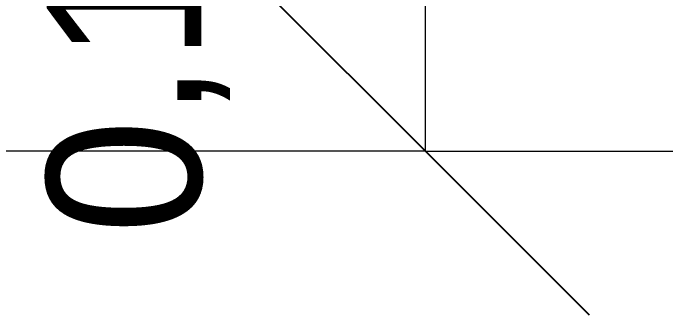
# Model space of a CAD drawing. Header units: metres. Extents: x 15 to 69.3, y -12.4 to 16.4.
# Drawn here: x 18.5135 to 18.6415, y 12.8489 to 12.9074 of the extents above; entities that cross this region are included whole.
import ezdxf

# ---------------------------------------------------------------- set-up
doc = ezdxf.new("R2010")
doc.units = ezdxf.units.M
doc.layers.add('A-ANNO-DIMS', color=7, linetype='Continuous', lineweight=5)
doc.layers.add('A-ANNO-DIMS-20', color=7, linetype='Continuous', lineweight=5)
doc.styles.add('Century Gothic_1', font='GOTHIC.TTF', dxfattribs={"height": 0.03})
doc.dimstyles.new('Setores_1_5', dxfattribs={"dimscale": 0.3048, "dimtxt": 0.031325, "dimasz": 0.208333, "dimexe": 0.15748, "dimexo": 0.098425, "dimgap": 0.114829, "dimtad": 1, "dimrnd": 0.01, "dimzin": 0, "dimdsep": 46, "dimtxsty": 'Century Gothic_1', "dimblk1": 'OBLIQUE', "dimblk2": 'OBLIQUE', "dimsah": 1, "dimcen": 0.09, "dimazin": 0, "dimtfac": 1, "dimtdec": 4, "dimtix": 1, "dimtmove": 0, "dimatfit": 3, "dimfxl": 1, "dimtvp": 1, "dimtolj": 1, "dimtzin": 0, "dimarcsym": 2})

# ---------------------------------------------------------------- blocks, each defined once
blk = doc.blocks.new('DIMBLOCK8-TÉRREO')
at = {"layer": 'A-ANNO-DIMS-20', "lineweight": 25}
for p, q in [((18.59347, 12.98067), (18.56172, 13.01242)), ((18.59347, 12.98067), (18.62522, 12.94892)), ((18.59347, 12.88067), (18.56172, 12.91242)), ((18.59347, 12.88067), (18.62522, 12.84892))]:
    blk.add_line(p, q, dxfattribs=at)
at = {"layer": 'A-ANNO-DIMS-20'}
for p, q in [((18.59347, 12.98067), (18.39062, 12.98067)), ((18.59347, 12.88067), (18.59347, 12.98067)), ((18.59347, 12.98067), (18.64147, 12.98067)), ((18.59347, 12.88067), (18.4274, 12.88067)), ((18.59347, 12.88067), (18.64147, 12.88067))]:
    blk.add_line(p, q, dxfattribs=at)
at = {"layer": 'A-ANNO-DIMS-20', "color": 0, "insert": (18.52001, 12.86454), "char_height": 0.03, "width": 0.1587136, "attachment_point": 1, "rotation": 90, "line_spacing_factor": 0.984502, "style": 'Century Gothic_1'}
blk.add_mtext('0,10 m', dxfattribs=at)
blk = doc.blocks.new('_Oblique')
at = {"color": 0, "linetype": 'ByBlock', "lineweight": -2}
blk.add_line((-0.5, -0.5), (0.5, 0.5), dxfattribs=at)

msp = doc.modelspace()

# ---------------------------------------------------------------- dimensions: what is measured, and where the dimension line sits
at = {"layer": 'A-ANNO-DIMS'}
dim = msp.add_linear_dim(base=(18.59347, 12.98067), p1=(18.3974, 12.88067), p2=(18.36062, 12.98067), angle=90, dimstyle='Setores_1_5', override={"dimpost": '<>', "dimfxl": 0.106548}, dxfattribs=at)
dim.commit()
dim.dimension.update_dxf_attribs({"geometry": 'DIMBLOCK8-TÉRREO', "text_midpoint": (18.54271, 12.93067)})

doc.saveas('drawing.dxf')
